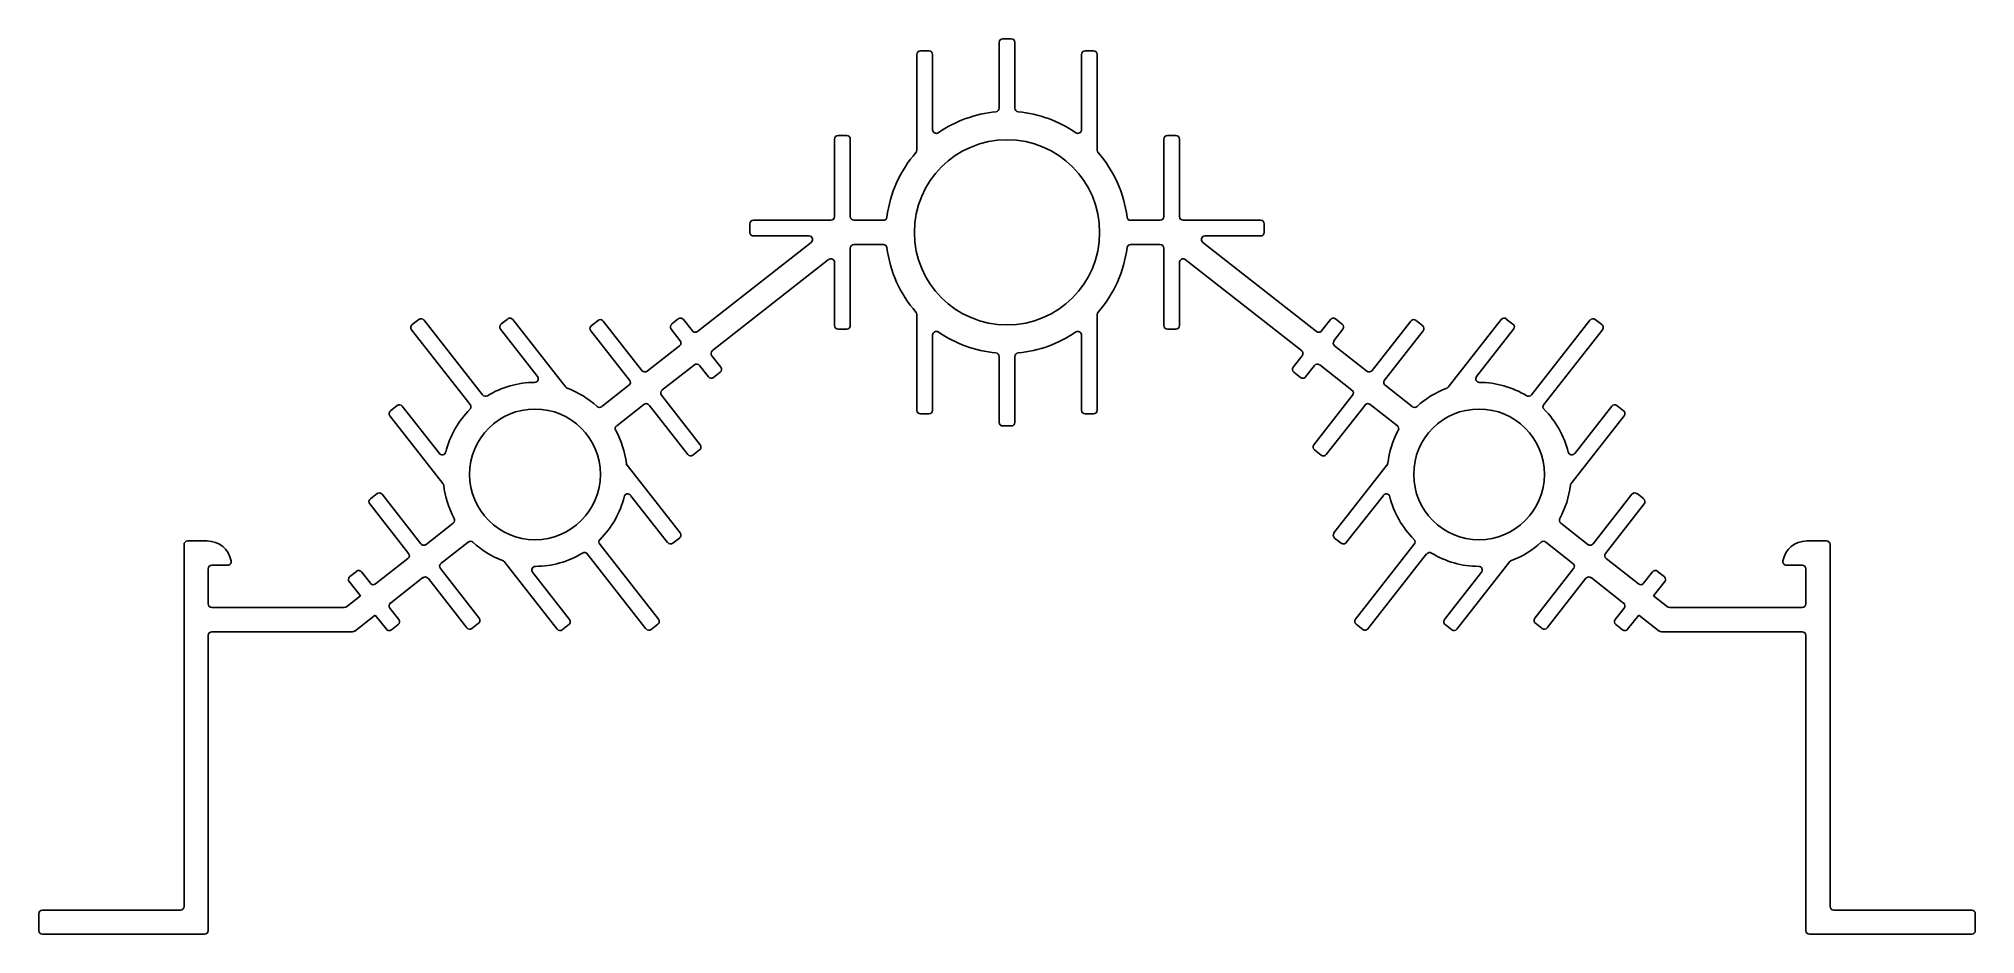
# Model space of a CAD drawing. Extents: x 786 to 946, y 469 to 543.
import ezdxf

# ---------------------------------------------------------------- set-up
doc = ezdxf.new("R2010")
doc.units = 0
doc.layers.get('0').update_dxf_attribs({"linetype": 'CONTINUOUS'})

msp = doc.modelspace()

# ---------------------------------------------------------------- linework, layer by layer
for p, q in [((865.23, 543.02), (865.23, 537.58)), ((866.23, 543.32), (865.53, 543.32)), ((866.53, 537.58), (866.53, 543.02)), ((858.43, 542.02), (858.43, 534.1)), ((859.43, 542.32), (858.73, 542.32)), ((859.73, 535.8), (859.73, 542.02)), ((872.03, 542.02), (872.03, 535.8)), ((873.03, 542.32), (872.33, 542.32)), ((873.33, 534.1), (873.33, 542.02)), ((851.63, 535.02), (851.63, 528.62)), ((852.63, 535.32), (851.93, 535.32)), ((852.93, 528.62), (852.93, 535.02)), ((878.83, 535.02), (878.83, 528.62)), ((879.83, 535.32), (879.13, 535.32)), ((880.13, 528.62), (880.13, 535.02)), ((844.63, 528.02), (844.63, 527.32)), ((851.33, 528.32), (844.93, 528.32)), ((855.66, 528.32), (853.23, 528.32)), ((878.53, 528.32), (876.09, 528.32)), ((886.83, 528.32), (880.43, 528.32)), ((887.13, 527.32), (887.13, 528.02)), ((849.7, 526.48), (840.31, 519.12)), ((844.93, 527.02), (849.51, 527.02)), ((891.45, 519.12), (882.05, 526.48)), ((882.24, 527.02), (886.83, 527.02)), ((841.54, 517.55), (851.14, 525.07)), ((851.63, 524.84), (851.63, 519.62)), ((852.93, 519.62), (852.93, 526.02)), ((853.23, 526.32), (855.66, 526.32)), ((876.09, 526.32), (878.53, 526.32)), ((878.83, 526.02), (878.83, 519.62)), ((880.13, 519.62), (880.13, 524.84)), ((880.61, 525.07), (890.21, 517.55)), ((817.28, 520.13), (816.73, 519.7)), ((822.55, 513.89), (817.7, 520.08)), ((824.62, 520.16), (824.07, 519.73)), ((829.42, 514.53), (825.04, 520.11)), ((832.09, 520.04), (831.53, 519.61)), ((838.72, 520.17), (838.17, 519.74)), ((839.89, 519.17), (839.15, 520.12)), ((858.43, 520.54), (858.43, 512.62)), ((873.33, 512.62), (873.33, 520.54)), ((892.61, 520.12), (891.87, 519.17)), ((893.58, 519.74), (893.03, 520.17)), ((900.22, 519.61), (899.67, 520.04)), ((906.71, 520.11), (902.33, 514.53)), ((907.68, 519.73), (907.13, 520.16)), ((914.05, 520.08), (909.2, 513.89)), ((915.02, 519.7), (914.47, 520.13)), ((816.68, 519.27), (821.53, 513.09)), ((824.02, 519.31), (827.08, 515.41)), ((831.48, 519.19), (834.69, 515.1)), ((835.71, 515.9), (832.51, 519.99)), ((838.12, 519.31), (838.86, 518.37)), ((851.93, 519.32), (852.63, 519.32)), ((859.73, 512.62), (859.73, 518.84)), ((872.03, 518.84), (872.03, 512.62)), ((879.13, 519.32), (879.83, 519.32)), ((892.89, 518.37), (893.63, 519.31)), ((899.25, 519.99), (896.04, 515.9)), ((897.06, 515.1), (900.27, 519.19)), ((904.67, 515.41), (907.73, 519.31)), ((910.23, 513.09), (915.08, 519.27)), ((838.81, 517.95), (836.14, 515.85)), ((842.23, 516.18), (841.49, 517.13)), ((865.23, 517.06), (865.23, 511.62)), ((866.53, 511.62), (866.53, 517.06)), ((890.26, 517.13), (889.52, 516.18)), ((895.62, 515.85), (892.94, 517.95)), ((837.37, 514.28), (840.05, 516.37)), ((840.47, 516.32), (841.21, 515.38)), ((841.63, 515.33), (842.18, 515.76)), ((889.57, 515.76), (890.12, 515.33)), ((890.55, 515.38), (891.29, 516.32)), ((891.71, 516.37), (894.38, 514.28)), ((834.64, 514.68), (832.39, 512.92)), ((840.53, 509.76), (837.32, 513.86)), ((894.43, 513.86), (891.23, 509.76)), ((899.36, 512.92), (897.11, 514.68)), ((814.89, 512.15), (819.27, 506.57)), ((815.49, 513.01), (814.94, 512.58)), ((818.98, 509.05), (815.91, 512.96)), ((833.63, 511.34), (835.87, 513.1)), ((836.3, 513.05), (839.5, 508.96)), ((858.73, 512.32), (859.43, 512.32)), ((872.33, 512.32), (873.03, 512.32)), ((892.25, 508.96), (895.46, 513.05)), ((895.88, 513.1), (898.13, 511.34)), ((912.49, 506.57), (916.86, 512.15)), ((915.84, 512.96), (912.78, 509.05)), ((916.81, 512.58), (916.26, 513.01)), ((865.53, 511.32), (866.23, 511.32)), ((839.93, 508.91), (840.48, 509.34)), ((891.28, 509.34), (891.83, 508.91)), ((838.86, 502.49), (834.49, 508.07)), ((897.27, 508.07), (892.89, 502.49)), ((813.83, 505.73), (813.28, 505.3)), ((817.46, 501.59), (814.25, 505.68)), ((917.5, 505.68), (914.3, 501.59)), ((918.48, 505.3), (917.93, 505.73)), ((813.23, 504.88), (816.43, 500.78)), ((834.78, 505.59), (837.84, 501.68)), ((893.91, 501.68), (896.98, 505.59)), ((915.32, 500.78), (918.53, 504.88)), ((820.13, 503.3), (817.88, 501.54)), ((913.87, 501.54), (911.63, 503.3)), ((797.88, 501.52), (797.88, 471.62)), ((799.8, 501.82), (798.18, 501.82)), ((819.11, 499.96), (821.36, 501.73)), ((837.08, 495.37), (832.23, 501.55)), ((838.26, 501.63), (838.81, 502.06)), ((892.94, 502.06), (893.49, 501.63)), ((899.53, 501.55), (894.68, 495.37)), ((910.39, 501.73), (912.64, 499.96)), ((933.58, 501.82), (931.95, 501.82)), ((933.88, 471.62), (933.88, 501.52)), ((799.88, 496.62), (799.88, 499.52)), ((800.18, 499.82), (801.48, 499.82)), ((812.12, 499.31), (811.57, 498.88)), ((813.29, 498.32), (812.55, 499.26)), ((816.38, 500.36), (813.71, 498.27)), ((822.27, 495.45), (819.06, 499.54)), ((824.33, 500.11), (828.71, 494.53)), ((829.73, 495.33), (826.67, 499.24)), ((831.2, 500.75), (836.05, 494.56)), ((895.7, 494.56), (900.55, 500.75)), ((905.08, 499.24), (902.02, 495.33)), ((903.04, 494.53), (907.42, 500.11)), ((912.69, 499.54), (909.48, 495.45)), ((918.05, 498.27), (915.37, 500.36)), ((919.21, 499.26), (918.47, 498.32)), ((920.18, 498.88), (919.63, 499.31)), ((930.28, 499.82), (931.58, 499.82)), ((931.88, 499.52), (931.88, 496.62)), ((811.52, 498.46), (812.45, 497.28)), ((814.94, 496.69), (817.62, 498.79)), ((818.04, 498.74), (821.25, 494.65)), ((910.51, 494.65), (913.71, 498.74)), ((914.14, 498.79), (916.81, 496.69)), ((919.3, 497.28), (920.23, 498.46)), ((811.12, 496.32), (800.18, 496.32)), ((812.45, 497.28), (811.31, 496.38)), ((815.63, 495.33), (814.89, 496.27)), ((916.86, 496.27), (916.12, 495.33)), ((920.45, 496.38), (919.3, 497.28)), ((931.58, 496.32), (920.63, 496.32)), ((812, 494.38), (813.68, 495.7)), ((813.68, 495.7), (814.61, 494.52)), ((815.03, 494.47), (815.58, 494.91)), ((821.67, 494.6), (822.22, 495.03)), ((829.13, 494.48), (829.68, 494.91)), ((836.47, 494.51), (837.02, 494.94)), ((894.73, 494.94), (895.28, 494.51)), ((902.07, 494.91), (902.62, 494.48)), ((909.53, 495.03), (910.09, 494.6)), ((916.17, 494.91), (916.72, 494.47)), ((917.15, 494.52), (918.07, 495.7)), ((918.07, 495.7), (919.76, 494.38)), ((799.88, 469.62), (799.88, 494.02)), ((800.18, 494.32), (811.81, 494.32)), ((919.94, 494.32), (931.58, 494.32)), ((931.88, 494.02), (931.88, 469.62)), ((785.88, 471.02), (785.88, 469.62)), ((797.58, 471.32), (786.18, 471.32)), ((945.58, 471.32), (934.18, 471.32)), ((945.88, 469.62), (945.88, 471.02)), ((786.18, 469.32), (799.58, 469.32)), ((932.18, 469.32), (945.58, 469.32))]:
    msp.add_line(p, q)
for centre, radius in [((865.88, 527.32), 7.65), ((826.88, 507.32), 5.4), ((904.88, 507.32), 5.4)]:
    msp.add_circle(centre, radius)
for centre, radius, start, end in [((865.53, 543.02), 0.3, 90, 180), ((866.23, 543.02), 0.3, 0, 90), ((858.73, 542.02), 0.3, 90, 180), ((859.43, 542.02), 0.3, 0, 90), ((872.33, 542.02), 0.3, 90, 180), ((873.03, 542.02), 0.3, 0.0004, 90), ((865.88, 527.32), 10, 95.2921, 124.6084), ((864.93, 537.58), 0.3, 275.2921, 360), ((866.83, 537.58), 0.3, 180, 264.7081), ((865.88, 527.32), 10, 55.392, 84.7081), ((851.93, 535.02), 0.3, 90, 180.0001), ((852.63, 535.02), 0.3, 0, 90), ((860.03, 535.8), 0.3, 180, 304.6084), ((871.73, 535.8), 0.3, 235.392, 360), ((879.13, 535.02), 0.3, 90.0009, 180.0011), ((879.83, 535.02), 0.3, 0.0009, 90.0009), ((865.88, 527.32), 10, 138.8011, 172.7491), ((858.13, 534.1), 0.3, 318.8011, 360), ((873.63, 534.1), 0.3, 180.0004, 221.1987), ((865.88, 527.32), 10, 7.2508, 41.1987), ((844.93, 528.02), 0.3, 90, 180), ((851.33, 528.62), 0.3, 270, 0.0001), ((853.23, 528.62), 0.3, 180, 270), ((855.66, 528.62), 0.3, 270, 352.7491), ((876.09, 528.62), 0.3, 187.2508, 269.9996), ((878.53, 528.62), 0.3, 269.9996, 0.0001), ((880.43, 528.62), 0.3, 180, 270), ((886.83, 528.02), 0.3, 0, 90), ((844.93, 527.32), 0.3, 180, 270), ((849.51, 526.72), 0.3, 308.0977, 90), ((882.24, 526.72), 0.3, 89.9995, 231.9016), ((886.83, 527.32), 0.3, 270, 0), ((851.33, 524.84), 0.3, 0.0024, 128.1003), ((853.23, 526.02), 0.3, 89.9976, 179.9976), ((855.66, 526.02), 0.3, 7.251, 90), ((865.88, 527.32), 10, 187.251, 221.1989), ((865.88, 527.32), 10, 318.8007, 352.749), ((876.09, 526.02), 0.3, 90, 172.749), ((878.53, 526.02), 0.3, 0.0023, 90.0024), ((880.43, 524.84), 0.3, 51.9051, 180.003), ((817.47, 519.89), 0.3, 38.0978, 128.0975), ((824.81, 519.93), 0.3, 38.0976, 128.1), ((832.27, 519.81), 0.3, 38.0978, 128.1), ((838.91, 519.93), 0.3, 38.0971, 128.0975), ((858.13, 520.54), 0.3, 0, 41.1989), ((873.63, 520.54), 0.3, 138.8007, 180), ((892.84, 519.93), 0.3, 51.9025, 141.9029), ((899.48, 519.81), 0.3, 51.9, 141.9022), ((906.95, 519.93), 0.3, 51.903, 141.9023), ((914.29, 519.89), 0.3, 51.9035, 141.9023), ((816.91, 519.46), 0.3, 128.0975, 218.0977), ((824.26, 519.5), 0.3, 128.1, 218.0978), ((831.72, 519.38), 0.3, 128.1, 218.0982), ((838.36, 519.5), 0.3, 128.0975, 218.0971), ((840.12, 519.36), 0.3, 218.0971, 308.0977), ((851.93, 519.62), 0.3, 180.0009, 270.001), ((852.63, 519.62), 0.3, 270.0002, 0.0002), ((860.03, 518.84), 0.3, 55.3915, 180), ((865.88, 527.32), 10, 235.3915, 264.7078), ((865.88, 527.32), 10, 275.2919, 304.6081), ((871.73, 518.84), 0.3, 0, 124.6081), ((879.13, 519.62), 0.3, 179.9989, 269.9991), ((879.83, 519.62), 0.3, 269.9991, 359.9991), ((891.63, 519.36), 0.3, 231.9022, 321.9029), ((893.39, 519.5), 0.3, 321.9051, 51.9025), ((900.03, 519.38), 0.3, 321.9018, 51.9), ((907.5, 519.5), 0.3, 321.9021, 51.903), ((914.84, 519.46), 0.3, 321.9022, 51.9035), ((838.63, 518.18), 0.3, 308.0968, 38.0971), ((841.73, 517.31), 0.3, 128.0978, 218.0967), ((864.93, 517.06), 0.3, 0, 84.7078), ((866.83, 517.06), 0.3, 95.2919, 180), ((890.03, 517.31), 0.3, 321.9011, 51.9022), ((893.13, 518.18), 0.3, 141.9051, 231.9026), ((826.85, 515.22), 0.3, 270.2241, 38.0978), ((835.95, 516.09), 0.3, 218.0978, 308.0968), ((840.23, 516.14), 0.3, 38.0989, 128.0982), ((841.44, 515.56), 0.3, 218.0989, 308.0975), ((841.99, 516), 0.3, 308.0975, 38.0967), ((889.76, 516), 0.3, 141.9011, 231.8987), ((890.31, 515.56), 0.3, 231.8987, 321.9011), ((891.52, 516.14), 0.3, 51.9018, 141.9011), ((895.8, 516.09), 0.3, 231.9026, 321.9022), ((904.91, 515.22), 0.3, 141.9021, 269.7762), ((822.79, 514.08), 0.3, 218.0978, 301.1912), ((826.88, 507.32), 7.6, 90.2241, 121.1912), ((829.66, 514.71), 0.3, 218.0976, 249.3978), ((826.88, 507.32), 7.6, 47.5691, 69.3978), ((834.46, 514.91), 0.3, 308.098, 38.0982), ((837.56, 514.04), 0.3, 128.0982, 218.0978), ((894.2, 514.04), 0.3, 321.9022, 51.9018), ((897.3, 514.91), 0.3, 141.9018, 231.902), ((904.88, 507.32), 7.6, 110.6019, 132.4308), ((902.1, 514.71), 0.3, 290.6019, 321.9023), ((904.88, 507.32), 7.6, 58.8085, 89.7762), ((908.97, 514.08), 0.3, 238.8085, 321.9023), ((815.13, 512.34), 0.3, 128.097, 218.0977), ((815.68, 512.77), 0.3, 38.0979, 128.097), ((826.88, 507.32), 7.6, 135.0047, 165.9714), ((821.29, 512.91), 0.3, 315.0047, 38.0977), ((832.21, 513.15), 0.3, 227.5691, 308.098), ((836.06, 512.87), 0.3, 38.0982, 128.098), ((858.73, 512.62), 0.3, 180, 270), ((859.43, 512.62), 0.3, 270, 0), ((872.33, 512.62), 0.3, 179.9991, 269.9991), ((873.03, 512.62), 0.3, 270.0048, 0.0048), ((895.69, 512.87), 0.3, 51.9027, 141.9018), ((899.55, 513.15), 0.3, 231.902, 312.4308), ((910.46, 512.91), 0.3, 141.9022, 224.9951), ((904.88, 507.32), 7.6, 14.0288, 44.9951), ((916.08, 512.77), 0.3, 51.903, 141.9021), ((916.63, 512.34), 0.3, 321.902, 51.903), ((833.81, 511.11), 0.3, 128.098, 208.6265), ((826.88, 507.32), 7.6, 6.7948, 28.6265), ((865.53, 511.62), 0.3, 180, 270), ((866.23, 511.62), 0.3, 270, 0), ((904.88, 507.32), 7.6, 151.3734, 173.2048), ((897.94, 511.11), 0.3, 331.3734, 51.9027), ((819.21, 509.24), 0.3, 218.0979, 345.9714), ((839.74, 509.15), 0.3, 218.0982, 308.097), ((840.29, 509.58), 0.3, 308.097, 38.0978), ((891.46, 509.58), 0.3, 141.9022, 231.901), ((892.01, 509.15), 0.3, 231.901, 321.9018), ((912.54, 509.24), 0.3, 194.0288, 321.9021), ((834.72, 508.25), 0.3, 186.7948, 218.0977), ((897.03, 508.25), 0.3, 321.9024, 353.2048), ((814.01, 505.49), 0.3, 38.0973, 128.0961), ((819.03, 506.39), 0.3, 6.7983, 38.0977), ((826.88, 507.32), 7.6, 186.7983, 208.6265), ((834.54, 505.41), 0.3, 38.0979, 165.9718), ((897.21, 505.41), 0.3, 14.0285, 141.9021), ((904.88, 507.32), 7.6, 331.3737, 353.202), ((912.72, 506.39), 0.3, 141.902, 173.202), ((917.74, 505.49), 0.3, 51.9009, 141.9023), ((813.46, 505.06), 0.3, 128.0961, 218.0982), ((826.88, 507.32), 7.6, 315.0044, 345.9718), ((904.88, 507.32), 7.6, 194.0285, 224.9955), ((918.29, 505.06), 0.3, 321.9023, 51.9009), ((819.94, 503.54), 0.3, 308.098, 28.6265), ((838.63, 502.3), 0.3, 308.0975, 38.0977), ((893.13, 502.3), 0.3, 141.9024, 231.8995), ((911.81, 503.54), 0.3, 151.3737, 231.9022), ((798.18, 501.52), 0.3, 90.0048, 180.0048), ((799.8, 499.82), 2, 10.1632, 90), ((817.69, 501.77), 0.3, 218.0973, 308.098), ((821.55, 501.49), 0.3, 47.5694, 128.0979), ((826.88, 507.32), 7.6, 227.5694, 249.4014), ((826.88, 507.32), 7.6, 270.2241, 301.1913), ((830.97, 500.56), 0.3, 38.0978, 121.1913), ((832.46, 501.73), 0.3, 135.0044, 218.0981), ((838.08, 501.87), 0.3, 218.0979, 308.0975), ((893.68, 501.87), 0.3, 231.8995, 321.9021), ((899.29, 501.73), 0.3, 321.9022, 44.9955), ((900.79, 500.56), 0.3, 58.8089, 141.9022), ((904.88, 507.32), 7.6, 238.8089, 269.7757), ((904.88, 507.32), 7.6, 290.599, 312.4304), ((910.21, 501.49), 0.3, 51.902, 132.4304), ((914.06, 501.77), 0.3, 231.9022, 321.9023), ((931.95, 499.82), 2, 90.001, 169.8366), ((933.58, 501.52), 0.3, 0, 90), ((800.18, 499.52), 0.3, 90, 180), ((801.48, 500.12), 0.3, 270, 10.1632), ((812.31, 499.08), 0.3, 38.0971, 128.0975), ((816.2, 500.6), 0.3, 308.0982, 38.0982), ((819.3, 499.73), 0.3, 128.0979, 218.0973), ((824.1, 499.93), 0.3, 38.0976, 69.4014), ((826.91, 499.42), 0.3, 90.2241, 218.0979), ((904.85, 499.42), 0.3, 321.9021, 89.7757), ((907.66, 499.93), 0.3, 110.599, 141.9019), ((912.46, 499.73), 0.3, 321.9026, 51.902), ((915.56, 500.6), 0.3, 141.9023, 231.9018), ((919.44, 499.08), 0.3, 51.9025, 141.9074), ((930.28, 500.12), 0.3, 169.8367, 270), ((931.58, 499.52), 0.3, 0, 90), ((811.76, 498.64), 0.3, 128.0975, 218.0962), ((813.52, 498.5), 0.3, 218.0971, 308.0982), ((817.8, 498.55), 0.3, 38.0977, 128.0982), ((913.95, 498.55), 0.3, 51.9018, 141.9023), ((918.23, 498.5), 0.3, 231.9018, 321.9074), ((919.99, 498.64), 0.3, 321.9056, 51.9025), ((800.18, 496.62), 0.3, 180, 270), ((811.12, 496.62), 0.3, 269.9951, 308.0935), ((815.13, 496.46), 0.3, 128.0982, 218.0971), ((916.63, 496.46), 0.3, 321.9029, 51.9018), ((920.63, 496.62), 0.3, 231.9002, 270), ((931.58, 496.62), 0.3, 270, 0), ((814.84, 494.71), 0.3, 218.0994, 308.1013), ((815.39, 495.14), 0.3, 308.1013, 38.0971), ((821.48, 494.83), 0.3, 218.0977, 308.097), ((822.03, 495.26), 0.3, 308.097, 38.0973), ((828.95, 494.71), 0.3, 218.0976, 308.0975), ((829.5, 495.14), 0.3, 308.0975, 38.0979), ((836.29, 494.75), 0.3, 218.0978, 308.0975), ((836.84, 495.18), 0.3, 308.0975, 38.0981), ((894.91, 495.18), 0.3, 141.9022, 231.9018), ((895.47, 494.75), 0.3, 231.9018, 321.9022), ((902.26, 495.14), 0.3, 141.9021, 231.9025), ((902.81, 494.71), 0.3, 231.9025, 321.9019), ((909.72, 495.26), 0.3, 141.9026, 231.903), ((910.27, 494.83), 0.3, 231.903, 321.9023), ((916.36, 495.14), 0.3, 141.9029, 231.8987), ((916.91, 494.71), 0.3, 231.8987, 321.9006), ((800.18, 494.02), 0.3, 89.9994, 179.9991), ((811.81, 494.62), 0.3, 270.001, 308.0978), ((919.94, 494.62), 0.3, 231.9019, 269.9997), ((931.58, 494.02), 0.3, 0, 89.9997), ((786.18, 471.02), 0.3, 90.0003, 180), ((797.58, 471.62), 0.3, 270.0003, 0), ((934.18, 471.62), 0.3, 180, 269.9997), ((945.58, 471.02), 0.3, 0, 89.9997), ((786.18, 469.62), 0.3, 179.9987, 269.9987), ((799.58, 469.62), 0.3, 270.0009, 0.001), ((932.18, 469.62), 0.3, 180, 270), ((945.58, 469.62), 0.3, 270, 0)]:
    msp.add_arc(centre, radius, start, end)

doc.saveas('drawing.dxf')
